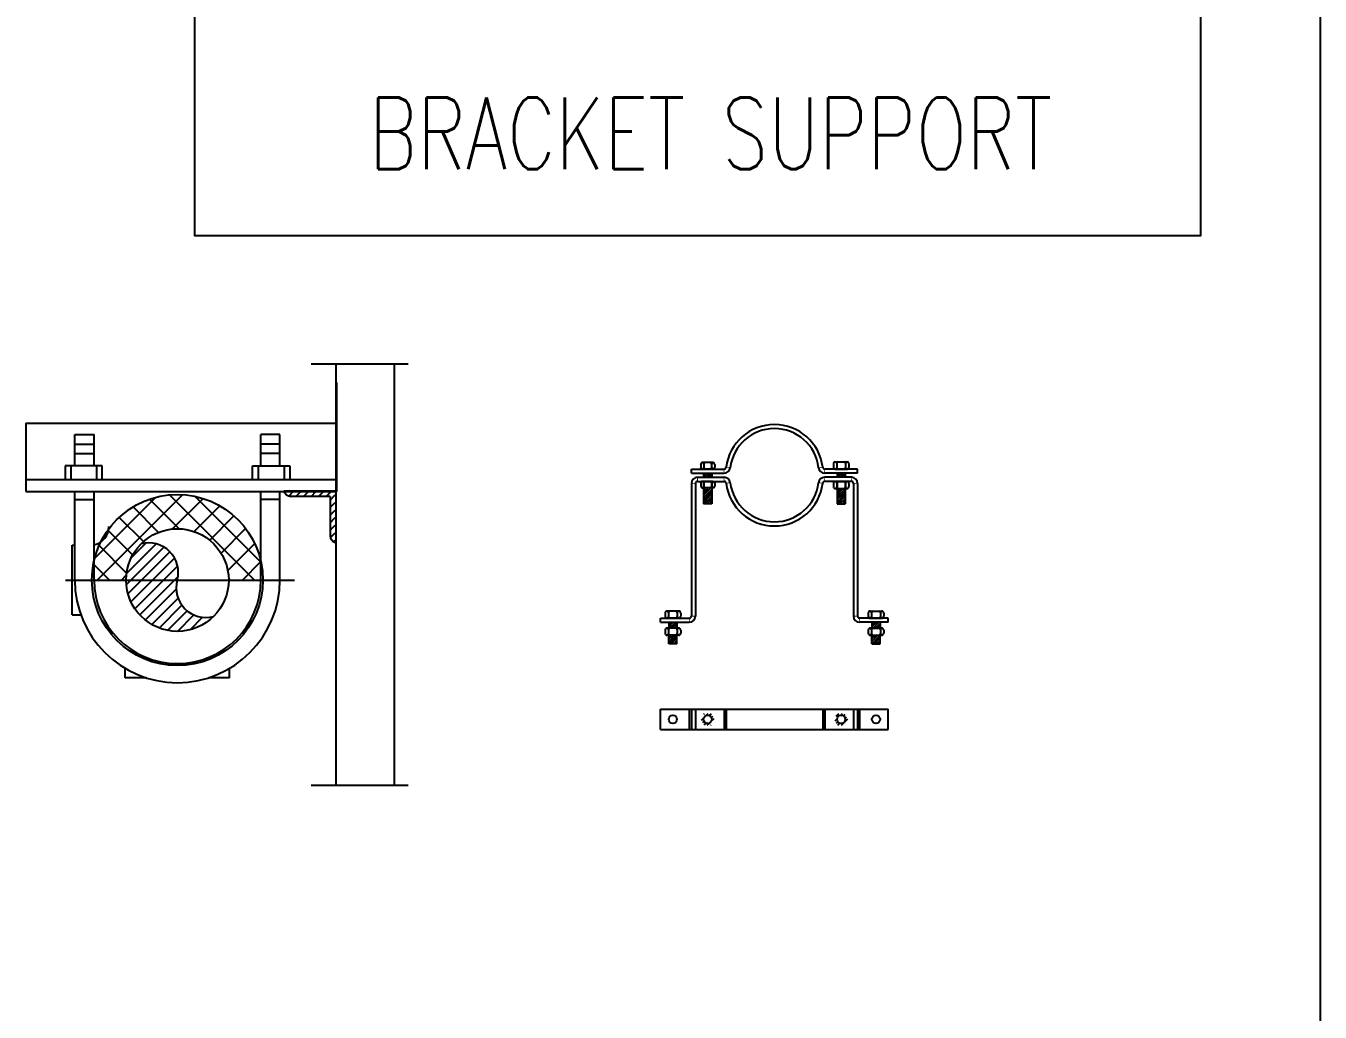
# Model space of a CAD drawing. Extents: x 462150 to 593348, y 35809 to 85242.
# Drawn here: x 522937 to 524829, y 61889 to 63330 of the extents above; entities that cross this region are included whole.
import ezdxf

# ---------------------------------------------------------------- set-up
doc = ezdxf.new("R2010")
doc.units = 0
doc.header["$LTSCALE"] = 500
doc.header["$MEASUREMENT"] = 0
doc.linetypes.add('CENTER', pattern=[2, 1.25, -0.25, 0.25, -0.25])
for name, color, linetype in [('arch', 8, 'Continuous'), ('CENTER', 7, 'CENTER'), ('CHWS', 5, 'Continuous'), ('CUTT', 2, 'Continuous'), ('KHALED', 2, 'Continuous'), ('M-FITING', 1, 'Continuous'), ('SEC-SUP', 8, 'Continuous'), ('STEM-L', 6, 'Continuous'), ('TXT', 2, 'Continuous'), ('W-TEXT', 2, 'Continuous')]:
    doc.layers.add(name, color=color, linetype=linetype)
doc.styles.add('SIMPLEX', font='SIMPLEX.SHX')
pattern_1 = [(45, (503517.9387, 102398.2394), (-2.65165043, 2.65165043), [])]
pattern_2 = [(45, (503856.9493, 102398.2394), (-1.76776695, 1.76776695), [])]

# ---------------------------------------------------------------- blocks, each defined once
blk = doc.blocks.new('HAT')
at = {"layer": 'TXT'}
h = blk.add_hatch(dxfattribs=at)
h.set_pattern_fill('ANSI31', color=11, scale=150, style=0)
h.set_pattern_definition([(45, (-351185.697, 116760.391), (-13.2582521, 13.2582521), [])])
h.paths.add_polyline_path([(-0.2, 0, 0.002715), (0, 0.8), (0, 36.3, 0.418428), (-88.6, 88.1, 0.198167), (-125, 0)])
h.paths.add_polyline_path([(-125, 0, 0.291859), (-52.7, -113.4), (-2.4, -26.3, -0.092188), (-0.2, 0), (-0.2, 0, -0.001902), (-0.3, -0.5, 0.001902), (-0.2, 0)])
h.paths.add_polyline_path([(0, -38.8, -0.044127), (-2.4, -26.3), (-52.7, -113.4, 0.109159), (0, -125)])
h.paths.add_polyline_path([(0, -38.8), (0, -125, 0.198164), (88.1, -88.6, -0.410221)])
at = {"layer": 'CUTT'}
for centre, start, end in [((-69.9, 18.5), 344.9139, 105.0861), ((69.4, -19), 164.9139, 285.0861)]:
    blk.add_arc(centre, 72.1, start, end, dxfattribs=at)

msp = doc.modelspace()

# ---------------------------------------------------------------- hatches: boundary and pattern name
for points in [[(523926, 62691.7, -0.010788), (523926.1, 62691.7), (523929.4, 62691.7, 0.40163), (523927.7, 62690, 0.414214)], [(523941.1, 62691.7, 0.010788), (523941, 62691.7), (523937.7, 62691.7, -0.40163), (523939.3, 62690, -0.414214)], [(524120.3, 62692.7, -0.010788), (524120.4, 62692.7), (524124, 62692.7, 0.40163), (524122.2, 62690.8, 0.414214)], [(524137, 62692.7, 0.010788), (524136.9, 62692.7), (524133.2, 62692.7, -0.40163), (524135.1, 62690.8, -0.414214)], [(523926, 62682.3, 0.010788), (523926.1, 62682.3), (523929.4, 62682.3, -0.40163), (523927.7, 62684, -0.414214)], [(523941.1, 62682.3, -0.010788), (523941, 62682.3), (523937.7, 62682.3, 0.40163), (523939.3, 62684, 0.414214)], [(524120.3, 62682.3, 0.010788), (524120.4, 62682.3), (524124, 62682.3, -0.40163), (524122.2, 62684.2, -0.414214)], [(524137, 62682.3, -0.010788), (524136.9, 62682.3), (524133.2, 62682.3, 0.40163), (524135.1, 62684.2, 0.414214)], [(523926, 62664.3, -0.010788), (523926.1, 62664.3), (523929.4, 62664.3, 0.40163), (523927.7, 62662.6, 0.414214)], [(523926, 62654.9, 0.010788), (523926.1, 62654.9), (523929.4, 62654.9, -0.40163), (523927.7, 62656.6, -0.414214)], [(523941.1, 62664.3, 0.010788), (523941, 62664.3), (523937.7, 62664.3, -0.40163), (523939.3, 62662.6, -0.414214)], [(523941.1, 62654.9, -0.010788), (523941, 62654.9), (523937.7, 62654.9, 0.40163), (523939.3, 62656.6, 0.414214)], [(524120.3, 62664.3, -0.010788), (524120.4, 62664.3), (524124, 62664.3, 0.40163), (524122.2, 62662.4, 0.414214)], [(524120.3, 62653.8, 0.010788), (524120.4, 62653.8), (524124, 62653.8, -0.40163), (524122.2, 62655.7, -0.414214)], [(524137, 62664.3, 0.010788), (524136.9, 62664.3), (524133.2, 62664.3, -0.40163), (524135.1, 62662.4, -0.414214)], [(524137, 62653.8, -0.010788), (524136.9, 62653.8), (524133.2, 62653.8, 0.40163), (524135.1, 62655.7, 0.414214)], [(523874.2, 62474.7, -0.010788), (523874.3, 62474.7), (523878, 62474.7, 0.40163), (523876.1, 62472.8, 0.414214)], [(523874.2, 62464.3, 0.010788), (523874.3, 62464.3), (523878, 62464.3, -0.40163), (523876.1, 62466.2, -0.414214)], [(523890.9, 62474.7, 0.010788), (523890.9, 62474.7), (523887.2, 62474.7, -0.40163), (523889, 62472.8, -0.414214)], [(523890.9, 62464.3, -0.010788), (523890.9, 62464.3), (523887.2, 62464.3, 0.40163), (523889, 62466.2, 0.414214)], [(524171.2, 62474.7, -0.010788), (524171.3, 62474.7), (524175, 62474.7, 0.40163), (524173.1, 62472.8, 0.414214)], [(524171.2, 62464.3, 0.010788), (524171.3, 62464.3), (524175, 62464.3, -0.40163), (524173.1, 62466.2, -0.414214)], [(524187.9, 62474.7, 0.010788), (524187.9, 62474.7), (524184.2, 62474.7, -0.40163), (524186, 62472.8, -0.414214)], [(524187.9, 62464.3, -0.010788), (524187.9, 62464.3), (524184.2, 62464.3, 0.40163), (524186, 62466.2, 0.414214)], [(523874.2, 62449.9, -0.010788), (523874.3, 62449.9), (523878, 62449.9, 0.40163), (523876.1, 62447.9, 0.414214)], [(523890.9, 62449.9, 0.010788), (523890.9, 62449.9), (523887.2, 62449.9, -0.40163), (523889, 62447.9, -0.414214)], [(524171.2, 62449.9, -0.010788), (524171.3, 62449.9), (524175, 62449.9, 0.40163), (524173.1, 62447.9, 0.414214)], [(524187.9, 62449.9, 0.010788), (524187.9, 62449.9), (524184.2, 62449.9, -0.40163), (524186, 62447.9, -0.414214)], [(523874.2, 62439.4, 0.010788), (523874.3, 62439.4), (523878, 62439.4, -0.40163), (523876.1, 62441.3, -0.414214)], [(523890.9, 62439.4, -0.010788), (523890.9, 62439.4), (523887.2, 62439.4, 0.40163), (523889, 62441.3, 0.414214)], [(524171.2, 62439.4, 0.010788), (524171.3, 62439.4), (524175, 62439.4, -0.40163), (524173.1, 62441.3, -0.414214)], [(524187.9, 62439.4, -0.010788), (524187.9, 62439.4), (524184.2, 62439.4, 0.40163), (524186, 62441.3, 0.414214)]]:
    msp.add_hatch(color=256).paths.add_polyline_path(points)
at = {"ltscale": 150}
h = msp.add_hatch(dxfattribs=at)
h.set_pattern_fill('ANSI31', color=256, scale=20, style=0)
h.set_pattern_definition(pattern_2)
h.paths.add_polyline_path([(523939.5, 62676.3), (523927.5, 62676.3), (523927.5, 62670.3), (523939.5, 62670.3)])
h = msp.add_hatch(dxfattribs=at)
h.set_pattern_fill('ANSI31', color=256, scale=20, style=0)
h.set_pattern_definition(pattern_2)
h.paths.add_polyline_path([(524122.6, 62676.3), (524134.6, 62676.3), (524134.6, 62670.3), (524122.6, 62670.3)])
h = msp.add_hatch(dxfattribs=at)
h.set_pattern_fill('ANSI31', color=256, scale=20, style=0)
h.set_pattern_definition(pattern_2)
h.paths.add_polyline_path([(523939.5, 62653.8), (523927.5, 62653.8), (523927.5, 62631.3), (523939.5, 62631.3)])
h = msp.add_hatch(dxfattribs=at)
h.set_pattern_fill('ANSI31', color=256, scale=20, style=0)
h.set_pattern_definition(pattern_2)
h.paths.add_polyline_path([(524122.6, 62653.8), (524134.6, 62653.8), (524134.6, 62631.3), (524122.6, 62631.3)])
h = msp.add_hatch(dxfattribs=at)
h.set_pattern_fill('ANSI31', color=256, scale=20, style=0)
h.set_pattern_definition(pattern_2)
h.paths.add_polyline_path([(523876.6, 62458.3), (523888.6, 62458.3), (523888.6, 62449.8), (523876.6, 62449.8)])
h = msp.add_hatch(dxfattribs=at)
h.set_pattern_fill('ANSI31', color=256, scale=20, style=0)
h.set_pattern_definition(pattern_2)
h.paths.add_polyline_path([(524185.6, 62458.3), (524173.6, 62458.3), (524173.6, 62449.8), (524185.6, 62449.8)])
h = msp.add_hatch(dxfattribs=at)
h.set_pattern_fill('ANSI31', color=256, scale=20, style=0)
h.set_pattern_definition(pattern_2)
h.paths.add_polyline_path([(523876.6, 62439.4), (523888.6, 62439.4), (523888.6, 62427.1), (523876.6, 62427.1)])
h = msp.add_hatch(dxfattribs=at)
h.set_pattern_fill('ANSI31', color=256, scale=20, style=0)
h.set_pattern_definition(pattern_2)
h.paths.add_polyline_path([(524185.6, 62439.4), (524173.6, 62439.4), (524173.6, 62427.1), (524185.6, 62427.1)])
h = msp.add_hatch(dxfattribs=at)
h.set_pattern_fill('ANSI31', color=256, scale=30, style=0)
h.set_pattern_definition(pattern_1)
h.paths.add_polyline_path([(523938.5, 62325.2), (523928.6, 62325.2), (523923.6, 62316.6), (523928.6, 62307.9), (523938.5, 62307.9), (523943.5, 62316.6)])
h.paths.add_polyline_path([(523939.5, 62316.6, -1), (523927.5, 62316.6, -1)], flags=16)
h = msp.add_hatch(dxfattribs=at)
h.set_pattern_fill('ANSI31', color=256, scale=30, style=0)
h.set_pattern_definition(pattern_1)
h.paths.add_polyline_path([(524123.6, 62325.2), (524133.6, 62325.2), (524138.6, 62316.6), (524133.6, 62307.9), (524123.6, 62307.9), (524118.6, 62316.6)])
h.paths.add_polyline_path([(524122.6, 62316.6, 1), (524134.6, 62316.6, 1)], flags=16)
at = {"layer": 'KHALED'}
h = msp.add_hatch(dxfattribs=at)
h.set_pattern_fill('ANSI37', color=256, scale=200, style=0)
h.set_pattern_definition([(45, (210172.846, 62051.616), (-17.6776695, 17.6776695), []), (135, (210172.846, 62051.616), (-17.6776695, -17.6776695), [])])
h.paths.add_polyline_path([(523233.2, 62520.1), (523283.2, 62520.1, 1), (523033.2, 62520.1), (523083.2, 62520.1, -1)])
at = {"layer": 'SEC-SUP'}
h = msp.add_hatch(dxfattribs=at)
h.set_pattern_fill('ANSI31', color=256, scale=62.5, style=0)
h.set_pattern_definition([(45, (134221.361, 210413.939), (-5.52427173, 5.52427173), [])])
h.paths.add_polyline_path([(523389, 62649.8), (523314, 62649.8, 0.291664), (523324, 62642.3), (523381.5, 62642.3), (523381.5, 62584.7, 0.291664), (523389, 62574.8)])

# ---------------------------------------------------------------- linework, layer by layer
for p, q in [((524828.9, 65565.7), (524828.9, 35809.3)), ((523923.3, 62689.1), (523923.3, 62684.9)), ((523941.2, 62691.7), (523925.8, 62691.7)), ((523927.7, 62690), (523927.7, 62684)), ((523939.3, 62690.1), (523939.3, 62684)), ((523943.8, 62689.1), (523943.8, 62684.8)), ((524117.2, 62689.9), (524117.2, 62685.1)), ((524120.1, 62692.7), (524137.2, 62692.7)), ((524122.2, 62690.9), (524122.2, 62684.2)), ((524135, 62690.8), (524135, 62684.2)), ((524140, 62689.9), (524140, 62685.1)), ((523909.6, 62682.3), (523957.5, 62682.3)), ((523909.6, 62676.3), (523909.6, 62682.3)), ((523909.6, 62676.3), (523957.5, 62676.3)), ((523918.6, 62670.3), (523957.5, 62670.3)), ((523941.2, 62682.3), (523925.8, 62682.3)), ((523927.5, 62676.3), (523927.5, 62670.3)), ((523939.5, 62676.3), (523939.5, 62670.3)), ((524152.6, 62682.3), (524104.6, 62682.3)), ((524152.6, 62676.3), (524104.6, 62676.3)), ((524143.6, 62670.3), (524104.6, 62670.3)), ((524120.1, 62682.3), (524137.2, 62682.3)), ((524122.6, 62676.3), (524122.6, 62670.3)), ((524134.6, 62676.3), (524134.6, 62670.3)), ((524152.6, 62676.3), (524152.6, 62682.3)), ((523909.6, 62661.3), (523909.6, 62467.3)), ((523915.6, 62661.3), (523915.6, 62467.3)), ((523918.6, 62664.3), (523957.5, 62664.3)), ((523923.3, 62661.7), (523923.3, 62657.5)), ((523941.2, 62664.3), (523925.8, 62664.3)), ((523941.2, 62654.9), (523925.8, 62654.9)), ((523927.5, 62664.3), (523927.5, 62631.3)), ((523927.7, 62662.6), (523927.7, 62656.6)), ((523939.3, 62662.7), (523939.3, 62656.6)), ((523939.5, 62664.3), (523939.5, 62631.3)), ((523943.8, 62661.7), (523943.8, 62657.4)), ((524143.6, 62664.3), (524104.6, 62664.3)), ((524117.2, 62661.4), (524117.2, 62656.7)), ((524120.1, 62664.3), (524137.2, 62664.3)), ((524120.1, 62653.8), (524137.2, 62653.8)), ((524122.2, 62662.5), (524122.2, 62655.7)), ((524122.6, 62664.3), (524122.6, 62631.3)), ((524134.6, 62664.3), (524134.6, 62631.3)), ((524135, 62662.4), (524135, 62655.7)), ((524140, 62661.4), (524140, 62656.7)), ((524146.6, 62661.3), (524146.6, 62467.3)), ((524152.6, 62661.3), (524152.6, 62467.3)), ((523939.5, 62631.3), (523927.5, 62631.3)), ((524122.6, 62631.3), (524134.6, 62631.3)), ((523864.6, 62464.3), (523906.6, 62464.3)), ((523864.6, 62458.3), (523864.6, 62464.3)), ((523871.2, 62471.9), (523871.2, 62467.1)), ((523891.1, 62474.7), (523874, 62474.7)), ((523891.1, 62464.3), (523874, 62464.3)), ((523876.2, 62472.8), (523876.2, 62466.2)), ((523889, 62472.9), (523889, 62466.2)), ((523894, 62471.9), (523894, 62467.1)), ((524197.6, 62464.3), (524155.6, 62464.3)), ((524168.2, 62471.9), (524168.2, 62467.1)), ((524171, 62474.7), (524188.1, 62474.7)), ((524171, 62464.3), (524188.1, 62464.3)), ((524173.2, 62472.9), (524173.2, 62466.2)), ((524186, 62472.8), (524186, 62466.2)), ((524191, 62471.9), (524191, 62467.1)), ((524197.6, 62458.3), (524197.6, 62464.3)), ((523864.6, 62458.3), (523906.6, 62458.3)), ((523871.2, 62447, 0), (523871.2, 62442.3, 0)), ((523891.1, 62449.8, 0), (523874, 62449.8, 0)), ((523876.2, 62447.9, 0), (523876.2, 62441.3, 0)), ((523876.6, 62458.3), (523876.6, 62449.8)), ((523888.6, 62458.3), (523888.6, 62449.8)), ((523889, 62448.1, 0), (523889, 62441.3, 0)), ((523894, 62447, 0), (523894, 62442.2, 0)), ((524197.6, 62458.3), (524155.6, 62458.3)), ((524168.2, 62447, 0), (524168.2, 62442.2, 0)), ((524171, 62449.8, 0), (524188.1, 62449.8, 0)), ((524173.2, 62448.1, 0), (524173.2, 62441.3, 0)), ((524173.6, 62458.3), (524173.6, 62449.8)), ((524185.6, 62458.3), (524185.6, 62449.8)), ((524186, 62447.9, 0), (524186, 62441.3, 0)), ((524191, 62447, 0), (524191, 62442.3, 0)), ((523891.1, 62439.4, 0), (523874, 62439.4, 0)), ((524171, 62439.4, 0), (524188.1, 62439.4, 0))]:
    msp.add_line(p, q)
at = {"ltscale": 150}
for p, q in [((523876.6, 62427.1), (523876.6, 62439.5)), ((523888.6, 62427.1, 0), (523876.6, 62427.1, 0)), ((523888.6, 62427.1), (523888.6, 62439.5)), ((524173.6, 62427.1), (524173.6, 62439.5)), ((524173.6, 62427.1, 0), (524185.6, 62427.1, 0)), ((524185.6, 62427.1), (524185.6, 62439.5)), ((523864.6, 62331.6), (524197.6, 62331.6)), ((523864.6, 62301.6), (523864.6, 62331.6)), ((523906.6, 62331.6), (523906.6, 62301.6)), ((523909.6, 62331.6), (523909.6, 62301.6)), ((523915.6, 62331.6), (523915.6, 62301.6)), ((523957.5, 62331.6), (523957.5, 62301.6)), ((523960.5, 62331.6), (523960.5, 62301.6)), ((524101.7, 62331.6), (524101.7, 62301.6)), ((524104.6, 62331.6), (524104.6, 62301.6)), ((524146.6, 62331.6), (524146.6, 62301.6)), ((524152.6, 62331.6), (524152.6, 62301.6)), ((524155.6, 62331.6), (524155.6, 62301.6)), ((524197.6, 62301.6), (524197.6, 62331.6)), ((523864.6, 62301.6), (524197.6, 62301.6))]:
    msp.add_line(p, q, dxfattribs=at)
at = {"elevation": 0}
msp.add_lwpolyline([(524654.4, 64651.7), (523183.2, 64651.7), (523183.2, 63023.4), (524654.4, 63023.4)], close=True, dxfattribs=at)
at = {"const_width": 1}
for points in [[(523918.6, 62664.3), (523918.6, 62670.3)], [(523957.5, 62676.3), (523957.5, 62682.3)], [(523957.5, 62670.3), (523957.5, 62664.3)], [(523960.5, 62684.9), (523966.5, 62684.2)], [(524101.7, 62684.9), (524095.7, 62684.2)], [(524104.6, 62676.3), (524104.6, 62682.3)], [(524104.6, 62670.3), (524104.6, 62664.3)], [(524143.6, 62664.3), (524143.6, 62670.3)], [(523915.6, 62661.3), (523909.6, 62661.3)], [(523960.5, 62661.6), (523966.5, 62662.4)], [(524101.7, 62661.6), (524095.7, 62662.4)], [(524146.6, 62661.3), (524152.6, 62661.3)], [(523906.6, 62464.3), (523906.6, 62458.3)], [(523909.6, 62467.3), (523915.6, 62467.3)], [(524152.6, 62467.3), (524146.6, 62467.3)], [(524155.6, 62464.3), (524155.6, 62458.3)]]:
    msp.add_lwpolyline(points, dxfattribs=at)
at = {"ltscale": 150}
for centre in [(523882.6, 62316.6), (523933.5, 62316.6), (524128.6, 62316.6), (524179.6, 62316.6)]:
    msp.add_circle(centre, 6, dxfattribs=at)
for centre, radius, start, end in [((524031.1, 62676.3), 71.1, 90, 173.0238), ((524031.1, 62676.3), 71.1, 6.9762, 90), ((524031.1, 62676.3), 65.1, 90, 173.0238), ((524031.1, 62676.3), 65.1, 6.9762, 90), ((523925.8, 62689.1), 2.57, 138.3236, 180), ((523925.8, 62689.1), 2.57, 90, 138.3236), ((523926, 62690), 1.71, 360, 90), ((523929.5, 62690), 1.71, 90, 180), ((523937.6, 62690), 1.71, 360, 90), ((523941.1, 62690), 1.71, 90, 180), ((523941.2, 62689.1), 2.57, 360, 90), ((524120.1, 62689.9), 2.85, 90, 180), ((524120.3, 62690.8), 1.9, 0, 90), ((524124.1, 62690.8), 1.9, 90, 180), ((524133.2, 62690.8), 1.9, 0, 90), ((524136.9, 62690.8), 1.9, 90, 180), ((524137.2, 62689.9), 2.85, 41.6764, 90), ((524137.2, 62689.9), 2.85, 0, 41.6764), ((523918.6, 62661.3), 9, 90, 180), ((523925.8, 62684.9), 2.57, 180, 221.6764), ((523925.8, 62684.9), 2.57, 221.4984, 270), ((523926, 62684), 1.71, 270, 360), ((523929.5, 62684), 1.71, 180, 267.5276), ((523937.6, 62684), 1.71, 270, 360), ((523941.1, 62684), 1.71, 180, 270), ((523941.2, 62684.9), 2.57, 270, 359.6598), ((523957.5, 62685.3), 3, 270, 353.0238), ((523957.5, 62685.3), 9, 270, 353.0238), ((523957.5, 62661.3), 9, 6.9762, 90), ((524104.6, 62685.3), 9, 186.9762, 270), ((524104.6, 62661.3), 9, 90, 173.0238), ((524104.6, 62685.3), 3, 186.9762, 270), ((524120.1, 62685.1), 2.85, 180.3402, 270), ((524120.3, 62684.2), 1.9, 270, 0), ((524124.1, 62684.2), 1.9, 180, 270), ((524133.2, 62684.2), 1.9, 272.4724, 0), ((524136.9, 62684.2), 1.9, 180, 270), ((524137.2, 62685.1), 2.85, 270, 318.5016), ((524137.2, 62685.1), 2.85, 318.3236, 0), ((524143.6, 62661.3), 9, 0, 90), ((523918.6, 62661.3), 3, 90, 180), ((523925.8, 62661.7), 2.57, 138.3236, 180), ((523925.8, 62657.5), 2.57, 180, 221.6764), ((523925.8, 62661.7), 2.57, 90, 138.3236), ((523925.8, 62657.4), 2.57, 221.4984, 270), ((523926, 62662.6), 1.71, 360, 90), ((523926, 62656.6), 1.71, 270, 360), ((523929.5, 62662.6), 1.71, 90, 180), ((523929.5, 62656.6), 1.71, 180, 267.5276), ((523937.6, 62662.6), 1.71, 360, 90), ((523937.6, 62656.6), 1.71, 270, 360), ((523941.1, 62662.6), 1.71, 90, 180), ((523941.1, 62656.6), 1.71, 180, 270), ((523941.2, 62661.7), 2.57, 360, 90), ((523941.2, 62657.4), 2.57, 270, 359.6598), ((523957.5, 62661.3), 3, 6.9762, 90), ((524031.1, 62670.3), 71.1, 186.9762, 270), ((524031.1, 62670.3), 65.1, 186.9762, 270), ((524031.1, 62670.3), 65.1, 270, 353.0238), ((524031.1, 62670.3), 71.1, 270, 353.0238), ((524104.6, 62661.3), 3, 90, 173.0238), ((524120.1, 62661.4), 2.85, 90, 180), ((524120.1, 62656.7), 2.85, 180.3402, 270), ((524120.3, 62662.4), 1.9, 0, 90), ((524120.3, 62655.8), 1.9, 270, 0), ((524124.1, 62662.4), 1.9, 90, 180), ((524124.1, 62655.8), 1.9, 180, 270), ((524133.2, 62662.4), 1.9, 0, 90), ((524133.2, 62655.7), 1.9, 272.4724, 0), ((524136.9, 62662.4), 1.9, 90, 180), ((524136.9, 62655.7), 1.9, 180, 270), ((524137.2, 62661.4), 2.85, 41.6764, 90), ((524137.2, 62656.7), 2.85, 270, 318.5016), ((524137.2, 62661.4), 2.85, 0, 41.6764), ((524137.2, 62656.7), 2.85, 318.3236, 0), ((524143.6, 62661.3), 3, 0, 90), ((523874, 62471.9), 2.85, 138.3236, 180), ((523874, 62467.1), 2.85, 180, 221.6764), ((523874, 62471.9), 2.85, 90, 138.3236), ((523874, 62467.1), 2.85, 221.4984, 270), ((523874.3, 62472.8), 1.9, 360, 90), ((523874.3, 62466.2), 1.9, 270, 360), ((523878.1, 62472.8), 1.9, 90, 180), ((523878.1, 62466.2), 1.9, 180, 267.5276), ((523887.1, 62472.8), 1.9, 360, 90), ((523887.1, 62466.2), 1.9, 270, 360), ((523890.9, 62472.8), 1.9, 90, 180), ((523890.9, 62466.2), 1.9, 180, 270), ((523891.1, 62471.9), 2.85, 360, 90), ((523891.1, 62467.1), 2.85, 270, 359.6598), ((523906.6, 62467.3), 3, 270, 0), ((523906.6, 62467.3), 9, 270, 0), ((524155.6, 62467.3), 9, 180, 270), ((524155.6, 62467.3), 3, 180, 270), ((524171, 62471.9), 2.85, 90, 180), ((524171, 62467.1), 2.85, 180.3402, 270), ((524171.3, 62472.8), 1.9, 0, 90), ((524171.3, 62466.2), 1.9, 270, 0), ((524175, 62472.8), 1.9, 90, 180), ((524175, 62466.2), 1.9, 180, 270), ((524184.1, 62472.8), 1.9, 0, 90), ((524184.1, 62466.2), 1.9, 272.4724, 0), ((524187.9, 62472.8), 1.9, 90, 180), ((524187.9, 62466.2), 1.9, 180, 270), ((524188.1, 62471.9), 2.85, 41.6764, 90), ((524188.1, 62467.1), 2.85, 270, 318.5016), ((524188.1, 62471.9), 2.85, 0, 41.6764), ((524188.1, 62467.1), 2.85, 318.3236, 0), ((523874, 62447, 0), 2.85, 138.3236, 180), ((523874, 62447, 0), 2.85, 90, 138.3236), ((523874.3, 62447.9, 0), 1.9, 360, 90), ((523878.1, 62447.9, 0), 1.9, 90, 180), ((523887.1, 62447.9, 0), 1.9, 360, 90), ((523890.9, 62447.9, 0), 1.9, 90, 180), ((523891.1, 62447, 0), 2.85, 360, 90), ((524171, 62447, 0), 2.85, 90, 180), ((524171.3, 62447.9, 0), 1.9, 0, 90), ((524175, 62447.9, 0), 1.9, 90, 180), ((524184.1, 62447.9, 0), 1.9, 0, 90), ((524187.9, 62447.9, 0), 1.9, 90, 180), ((524188.1, 62447, 0), 2.85, 41.6764, 90), ((524188.1, 62447, 0), 2.85, 0, 41.6764), ((523874, 62442.3, 0), 2.85, 180, 221.6764), ((523874, 62442.3, 0), 2.85, 221.4984, 270), ((523874.3, 62441.3, 0), 1.9, 270, 360), ((523878.1, 62441.3, 0), 1.9, 180, 267.5276), ((523887.1, 62441.3, 0), 1.9, 270, 360), ((523890.9, 62441.3, 0), 1.9, 180, 270), ((523891.1, 62442.3, 0), 2.85, 270, 359.6598), ((524171, 62442.3, 0), 2.85, 180.3402, 270), ((524171.3, 62441.3, 0), 1.9, 270, 0), ((524175, 62441.3, 0), 1.9, 180, 270), ((524184.1, 62441.3, 0), 1.9, 272.4724, 0), ((524187.9, 62441.3, 0), 1.9, 180, 270), ((524188.1, 62442.3, 0), 2.85, 270, 318.5016), ((524188.1, 62442.3, 0), 2.85, 318.3236, 0)]:
    msp.add_arc(centre, radius, start, end)
at = {"layer": 'arch', "linetype": 'Continuous'}
for p, q in [((523495.7, 62835.7), (523353.6, 62835.7)), ((523389.6, 62835.7), (523389.6, 62219.9)), ((523475.2, 62835.7), (523475.2, 62219.9)), ((523495.7, 62219.9), (523353.6, 62219.9))]:
    msp.add_line(p, q, dxfattribs=at)
at = {"layer": 'CENTER'}
msp.add_line((522994.6, 62520.1), (523329.2, 62520.1), dxfattribs=at)
at = {"layer": 'CHWS'}
for radius in [125, 75]:
    msp.add_circle((523158.2, 62520.1), radius, dxfattribs=at)
at = {"layer": 'M-FITING'}
for p, q in [((523004.2, 62570.9), (523008.2, 62570.9)), ((523004.2, 62469.3), (523004.2, 62570.9)), ((523004.2, 62469.3), (523017.1, 62469.3)), ((523082, 62377.1), (523082, 62390.9)), ((523234.4, 62377.1), (523234.4, 62390.9)), ((523112.9, 62377.1), (523082, 62377.1)), ((523234.4, 62377.1), (523203.5, 62377.1))]:
    msp.add_line(p, q, dxfattribs=at)
msp.add_arc((523030.5, 62598.4), 27.5, 282.2247, 0, dxfattribs=at)
at = {"layer": 'SEC-SUP'}
for p, q in [((523390.9, 62808.6), (523390.9, 62649.3)), ((522936.7, 62749.3), (523390.9, 62749.3)), ((522936.7, 62749.3), (522936.7, 62649.3)), ((523008.2, 62687.1), (523008.2, 62732.6)), ((523008.2, 62732.6), (523036.3, 62732.6)), ((523036.3, 62687.1), (523036.3, 62732.6)), ((523280.1, 62687.1), (523280.1, 62732.6)), ((523308.2, 62732.6), (523280.1, 62732.6)), ((523308.2, 62687.1), (523308.2, 62732.6)), ((523008.2, 62718.7), (523036.3, 62718.7)), ((523308.2, 62718.7), (523280.1, 62718.7)), ((523008.2, 62704.9), (523036.3, 62704.9)), ((523308.2, 62704.9), (523280.1, 62704.9)), ((523048.2, 62687.1), (522993.9, 62687.1)), ((522993.9, 62687.1), (522993.9, 62667)), ((523002.2, 62687.1), (523002.2, 62667)), ((523040, 62687.1), (523040, 62667)), ((523048.2, 62667), (523048.2, 62687.1)), ((523268.2, 62667), (523268.2, 62687.1)), ((523268.2, 62687.1), (523322.5, 62687.1)), ((523276.4, 62687.1), (523276.4, 62667)), ((523314.2, 62687.1), (523314.2, 62667)), ((523322.5, 62687.1), (523322.5, 62667)), ((522936.7, 62667), (523390.9, 62667)), ((522936.7, 62649.3), (523390.9, 62649.3)), ((523008.2, 62520.1), (523008.2, 62649.3)), ((523008.2, 62637.7), (523036.3, 62637.7)), ((523036.3, 62520.1), (523036.3, 62649.3)), ((523280.1, 62520.1), (523280.1, 62649.3)), ((523308.2, 62637.7), (523280.1, 62637.7)), ((523308.2, 62520.1), (523308.2, 62649.3)), ((523389, 62649.8), (523314, 62649.8)), ((523381.5, 62642.3), (523324, 62642.3)), ((523381.5, 62642.3), (523381.5, 62584.7))]:
    msp.add_line(p, q, dxfattribs=at)
for centre, radius, start, end in [((523324.9, 62653.8), 11.6, 200.5484, 265.5888), ((523393.1, 62585.6), 11.6, 184.4112, 249.4516), ((523158.2, 62520.1), 150, 180, 0), ((523158.2, 62520.1), 121.9, 180, 0)]:
    msp.add_arc(centre, radius, start, end, dxfattribs=at)

# ---------------------------------------------------------------- block references
at = {"layer": 'STEM-L', "xscale": 0.5999999999767169, "yscale": 0.5999999999767169, "zscale": 0.5999999999767169}
msp.add_blockref('HAT', (523158.2, 62520.1), dxfattribs=at)

# ---------------------------------------------------------------- texts
at = {"layer": 'W-TEXT', "style": 'SIMPLEX', "width": 0.75}
msp.add_text('BRACKET SUPPORT', height=105, dxfattribs=at).set_placement((523438, 63120.4, 0))

doc.saveas('drawing.dxf')
